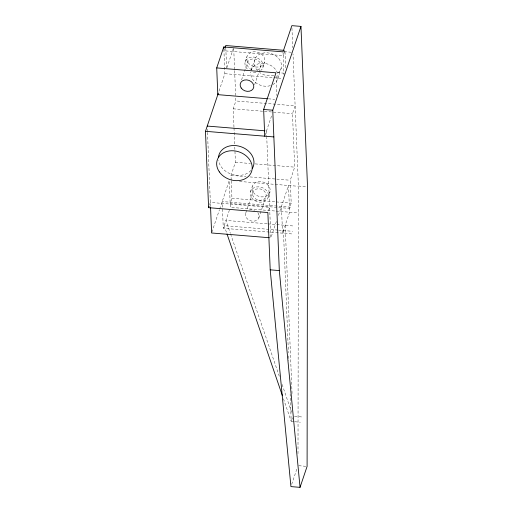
<?xml version="1.0" encoding="UTF-8"?>
<svg xmlns="http://www.w3.org/2000/svg" width="513" height="513" viewBox="0 0 513 513"><rect width="100%" height="100%" fill="white"/><g stroke="black" fill="none" stroke-linecap="round" stroke-linejoin="round"><path stroke-width="0.38" stroke-dasharray="2.56 1.92" d="M298.002 453.627L298.406 186.027L293.006 53.974M224.431 49.28L223.931 50.774L224.867 73.692L218.57 92.404M226.881 67.697L233.678 47.497M245.143 61.97L246.907 56.731M241.572 79.855L247.362 62.644M233.973 127.16L233.223 108.814L235.865 100.952L235.704 96.963M251.248 69.954L254.519 60.226M209.605 204.674L210.362 202.43L269.62 207.316L267.863 212.549M254.653 84.658L258.68 72.686M258.93 71.935L260.694 66.696M262.913 67.376L264.676 62.137M211.863 232.229L219.417 209.785M219.673 209.035L229.24 180.602L230.331 207.329L275.372 211.042M231.196 180.101L231.004 175.363L235.409 162.268L234.787 147.109M231.228 180.897L231.94 198.274L230.177 203.514L289.435 208.393L291.198 203.154L290.262 180.249L294.667 167.155L292.481 113.694L295.129 105.838L235.865 100.952M291.66 233.915L223.283 228.279L229.843 208.785M277.655 78.81L281.182 68.338M264.99 135.432L271.787 115.239M250.453 191.798L252.216 186.559M245.83 212.844L252.883 191.888M258.744 218.057L265.792 197.107A6.97 5.605 18.6 0 0 258.077 188.752A6.97 5.605 18.6 0 0 254.147 197.64A6.97 5.605 18.6 0 0 265.792 197.107M268.222 197.197L269.985 191.965M276.411 221.398L270.87 237.859L266.76 137.311M278.424 215.415L288.498 185.482L289.595 212.215L282.541 233.165L281.451 206.438M292.493 417.723L291.23 421.468L294.27 421.718M291.685 484.355L296.976 468.638M284.247 51.666L291.358 52.249M277.2 72.615L284.311 73.199M224.867 73.692L273.063 77.668M273.852 77.732L282.541 78.451M268.382 98.81L274.699 99.336M233.223 108.814L292.481 113.694M235.409 162.268L250.421 163.506M255.16 163.897L294.667 167.155M231.004 175.363L246.016 176.6M249.966 176.927L290.262 180.249M298.406 186.027L306.761 186.713M239.513 181.448L297.617 186.232M231.94 198.274L275.398 201.853M276.186 201.917L291.198 203.154M290.563 207.188L222.187 201.551L223.283 228.279M276.161 211.106L298.707 212.966M267.01 223.809L225.925 220.423L230.331 233.274M267.805 223.873L294.302 226.06M277.892 230.087L224.162 225.662L226.752 233.223M278.681 230.151L292.538 231.299M294.513 416.351L302.112 416.979M295.033 421.776L300.349 422.218M298.739 465.708L307.095 466.4M230.587 234.031L279.527 376.914M282.118 384.474L291.698 412.446M283.465 398.787L291.23 421.468L290.121 394.305M291.942 28.01L292.743 47.664M285.664 67.799L284.952 50.421L283.189 55.654L283.965 74.629M283.061 52.608L283.189 55.654L223.931 50.774L223.835 48.491M285.183 225.31L292.077 393.862M283.42 230.542L288.421 352.764M288.55 355.964L288.748 360.754M276.109 75.943L276.911 95.598M266.497 130.943L266.728 136.516M233.748 49.094L234.595 69.839M234.627 70.634L235.672 96.168M234.005 127.961L234.659 143.916M225.791 47.908L226.599 67.658M207.367 129.244L207.47 131.629M207.502 132.425L210.522 206.348M257.847 212.741A6.97 5.605 18.6 0 1 256.891 220.18A6.97 5.605 18.6 0 1 247.798 219.256A6.97 5.605 18.6 0 1 246.638 211.6M249.324 209.977A6.97 5.605 18.6 0 1 254.557 210.317M250.94 170.406A18.115 14.563 18.6 0 1 232.19 174.478A18.115 14.563 18.6 0 1 218.583 160.569M251.909 69.858A6.97 5.605 18.6 0 1 248.516 60.675A6.97 5.605 18.6 0 1 259.61 61.996A6.97 5.605 18.6 0 1 256.025 70.352M257.52 70.614A13.934 11.203 18.6 0 1 258.526 54.897A13.934 11.203 18.6 0 1 277.533 57.296A13.934 11.203 18.6 0 1 277.854 73.179M273.846 75.206A13.934 11.203 18.6 0 1 259.61 72.474M250.998 70.704A13.934 11.203 18.6 0 1 271.531 65.856A13.934 11.203 18.6 0 1 273.025 84.53M270.319 85.677A13.934 11.203 18.6 0 1 256.519 83.26A13.934 11.203 18.6 0 1 250.703 72.147M247.247 69.005A9.292 7.471 18.6 0 1 247.734 58.469A9.292 7.471 18.6 0 1 260.444 59.976A9.292 7.471 18.6 0 1 260.694 70.602M255.923 72.32A9.292 7.471 18.6 0 1 251.973 71.852M248.055 62.599A9.292 7.471 18.6 0 0 263.842 63.901A9.292 7.471 18.6 0 0 255.48 51.794A9.292 7.471 18.6 0 0 248.055 62.599M253.364 192.426A9.292 7.471 18.6 0 0 269.152 193.728A9.292 7.471 18.6 0 0 260.79 181.621A9.292 7.471 18.6 0 0 253.364 192.426M251.601 197.665A9.292 7.471 18.6 0 0 267.388 198.967A9.292 7.471 18.6 0 0 259.027 186.86A9.292 7.471 18.6 0 0 251.601 197.665"/><path stroke-width="0.77" d="M267.594 98.746L217.813 94.648L216.717 67.915L223.771 46.965L283.029 51.851L291.846 25.65L300.964 26.4L307.524 186.777L307.095 466.4L300.047 487.35L290.929 486.6L270.204 269.825L267.863 212.549L208.599 207.669L205.476 131.302L218.32 93.148M224.938 47.78L225.694 45.535L284.164 50.357M208.599 207.669L209.105 206.175M264.734 136.182L263.644 109.455L275.981 72.801L216.717 67.915M300.047 487.35L279.322 270.582L272.762 110.205L300.964 26.4M263.644 109.455L272.762 110.205M207.239 126.063L264.92 130.815M205.476 131.302L273.852 136.933M269.293 237.731L211.612 232.979L210.554 207.13M270.204 269.825L279.322 270.582M227.015 233.979L282.426 395.76M223.771 46.965L223.835 48.491M218.455 157.459A18.115 14.563 18.6 0 1 240.668 146.609A18.115 14.563 18.6 0 1 252.313 168.54M219.346 171.887A18.115 14.563 18.6 0 0 250.139 174.42A18.115 14.563 18.6 0 0 233.825 150.816A18.115 14.563 18.6 0 0 219.346 171.887M241.174 87.999A6.97 5.605 18.6 0 0 253.018 88.973A6.97 5.605 18.6 0 0 246.74 79.893A6.97 5.605 18.6 0 0 241.174 87.999"/></g></svg>
